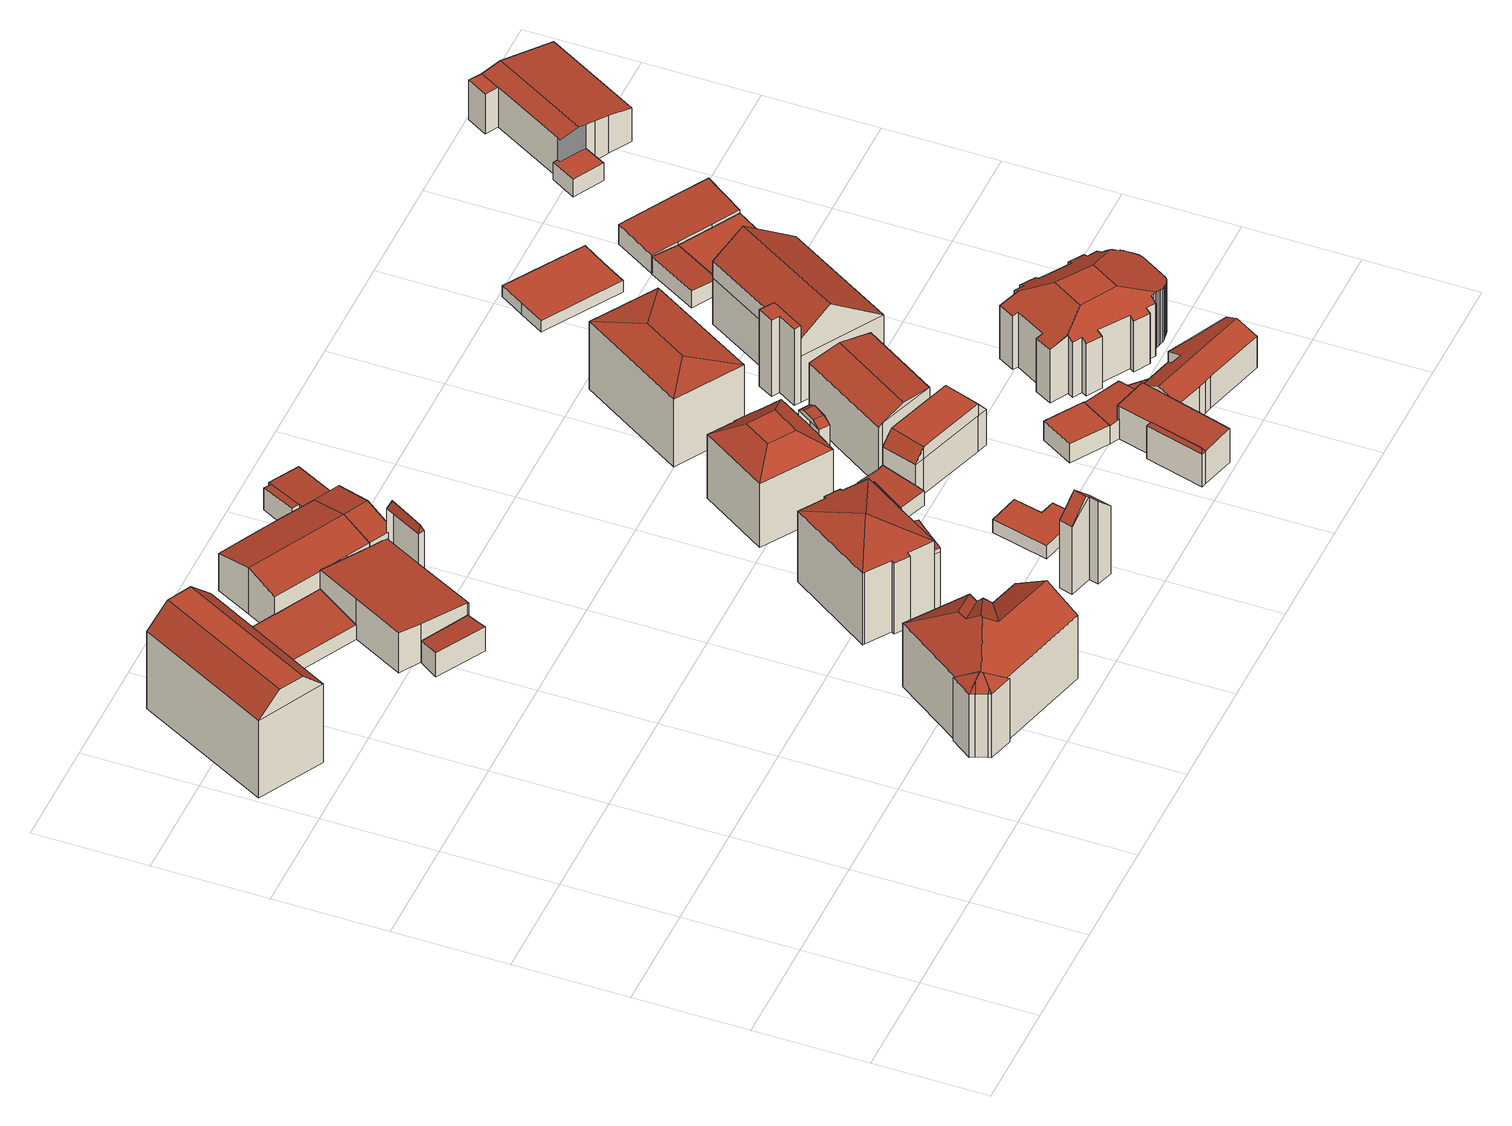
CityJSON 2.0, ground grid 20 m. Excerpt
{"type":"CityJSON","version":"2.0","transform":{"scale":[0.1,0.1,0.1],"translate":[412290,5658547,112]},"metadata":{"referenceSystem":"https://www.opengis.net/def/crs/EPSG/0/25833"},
"CityObjects":{
"building1":{"type":"Building","attributes":{"Dachtyp_tdc":"tdcCutGableRoof","Gemeindeschluessel":14612000,"Dachneigung":44.27,"QualitaetDacherkennung":76,"Geometrietyp2DReferenz":"3000","measuredHeight":20.07,"function":"31001_9998","roofType":"9999"},"geometry":[{"type":"Solid","lod":"2","boundaries":[[[[0,1,2,3]],[[1,4,5,2]],[[4,6,7,5]],[[6,0,3,7]],[[1,0,8,9]],[[4,1,9,10]],[[6,4,10,11]],[[0,6,11,8]],[[10,9,8,11]],[[3,2,5,7]]]],"semantics":{"surfaces":[{"type":"WallSurface"},{"type":"RoofSurface"},{"type":"GroundSurface"}],"values":[[0,0,0,0,1,0,1,0,1,2]]}}]},
"building2":{"type":"Building","attributes":{"Dachtyp_tdc":"tdcFreeFormRoof","Gemeindeschluessel":14612000,"Dachneigung":32.83,"QualitaetDacherkennung":13,"Geometrietyp2DReferenz":"3000","measuredHeight":18.21,"function":"31001_9998","roofType":"5000"},"geometry":[{"type":"Solid","lod":"2","boundaries":[[[[12,13,14,15]],[[16,17,18,19]],[[17,20,21,18]],[[20,22,23,21]],[[22,24,25,23]],[[24,26,27,25]],[[26,28,29,27]],[[28,30,31,29]],[[30,32,33,31]],[[32,12,15,33]],[[34,32,30]],[[35,36,37,38,39,34,30,28]],[[40,41,35,28,26]],[[42,40,26,24]],[[42,24,22]],[[43,44,41,40,42,22,20]],[[43,20,17]],[[44,43,17,16]],[[41,44,16,45]],[[46,47,36,35,41,45,48]],[[46,48,49]],[[47,46,49,50]],[[37,36,47,50,51]],[[38,37,51,13]],[[39,38,13,12]],[[34,39,12,32]],[[15,14,52,53,54,55,56,19,18,21,23,25,27,29,31,33]],[[13,51,52,14]],[[51,50,53,52]],[[50,49,54,53]],[[49,48,55,54]],[[48,45,56,55]],[[45,16,19,56]]]],"semantics":{"surfaces":[{"type":"WallSurface"},{"type":"RoofSurface"},{"type":"GroundSurface"}],"values":[[0,0,0,0,0,0,0,0,0,0,1,1,1,1,1,1,1,1,1,1,0,1,1,1,1,1,2,0,0,0,0,0,0]]}}]},
"building3":{"type":"Building","attributes":{"Dachtyp_tdc":"tdcPolyFlatRoof","Gemeindeschluessel":14612000,"Dachneigung":9.91,"QualitaetDacherkennung":70,"Geometrietyp2DReferenz":"3000","measuredHeight":4.45,"function":"31001_2000","roofType":"2100"},"geometry":[{"type":"Solid","lod":"2","boundaries":[[[[57,58,59,60]],[[58,61,62,59]],[[61,63,64,62]],[[63,65,66,64]],[[65,67,68,66]],[[67,69,70,68]],[[69,57,60,70]],[[69,67,65,63,61,58,57]],[[60,59,62,64,66,68,70]]]],"semantics":{"surfaces":[{"type":"WallSurface"},{"type":"RoofSurface"},{"type":"GroundSurface"}],"values":[[0,0,0,0,0,0,0,1,2]]}}]},
"building4":{"type":"Building","attributes":{"Dachtyp_tdc":"tdcPolyFlatRoof","Gemeindeschluessel":14612000,"Dachneigung":6.57,"QualitaetDacherkennung":62,"Geometrietyp2DReferenz":"3000","measuredHeight":4.93,"function":"31001_2000","roofType":"2100"},"geometry":[{"type":"Solid","lod":"2","boundaries":[[[[71,72,73,74]],[[72,75,76,73]],[[75,77,78,76]],[[77,71,74,78]],[[77,75,72,71]],[[74,73,76,78]]]],"semantics":{"surfaces":[{"type":"WallSurface"},{"type":"RoofSurface"},{"type":"GroundSurface"}],"values":[[0,0,0,0,1,2]]}}]},
"building5":{"type":"Building","attributes":{"Gemeindeschluessel":14612000,"Geometrietyp2DReferenz":"3000","function":"31001_2000","roofType":"9999"},"children":["building5-1","building5-2"]},
"building5-1":{"type":"BuildingPart","attributes":{"Dachtyp_tdc":"tdcFreeFormRoof","Dachneigung":70.05,"QualitaetDacherkennung":10,"Geometrietyp2DReferenz":"3000","measuredHeight":14.8,"roofType":"5000"},"parents":["building5"],"geometry":[{"type":"MultiSurface","lod":"2","boundaries":[[[79,80,81,82,83]],[[84,85,86,87,88]],[[85,79,83,86]],[[89,80,79]],[[90,89,79,85]],[[85,84,90]],[[84,80,89,90]],[[83,82,87,86]]],"semantics":{"surfaces":[{"type":"WallSurface"},{"type":"RoofSurface"},{"type":"GroundSurface"}],"values":[0,0,0,1,1,1,1,2]}}]},
"building5-2":{"type":"BuildingPart","attributes":{"Dachtyp_tdc":"tdcPolyFlatRoof","Dachneigung":5.95,"QualitaetDacherkennung":59,"Geometrietyp2DReferenz":"3000","measuredHeight":8.35,"roofType":"2100"},"parents":["building5"],"geometry":[{"type":"MultiSurface","lod":"2","boundaries":[[[81,91,92,82]],[[91,93,94,92]],[[93,95,96,94]],[[95,97,98,96]],[[97,99,100,98]],[[99,101,102,100]],[[101,103,104,102]],[[103,105,106,104]],[[105,88,87,106]],[[88,105,103,101,99,97,95,93,91,81]],[[82,92,94,96,98,100,102,104,106,87]]],"semantics":{"surfaces":[{"type":"WallSurface"},{"type":"RoofSurface"},{"type":"GroundSurface"}],"values":[0,0,0,0,0,0,0,0,0,1,2]}}]},
"building6":{"type":"Building","attributes":{"Dachtyp_tdc":"tdcGableRoof","Gemeindeschluessel":14612000,"Dachneigung":14.06,"QualitaetDacherkennung":89,"Geometrietyp2DReferenz":"3000","measuredHeight":9.49,"function":"31001_2000","roofType":"3100"},"geometry":[{"type":"Solid","lod":"2","boundaries":[[[[107,108,109,110]],[[108,111,112,109]],[[111,113,114,112]],[[113,115,116,114]],[[117,107,110,118]],[[119,120,121,122,123,124,125,115,113,111]],[[111,108,107,117,126,119]],[[110,109,112,114,116,127,128,129,130,131,132,133,134,118]],[[115,125,127,116]],[[125,124,128,127]],[[124,123,129,128]],[[123,122,130,129]],[[122,121,131,130]],[[121,120,132,131]],[[120,119,133,132]],[[119,126,134,133]],[[126,117,118,134]]]],"semantics":{"surfaces":[{"type":"WallSurface"},{"type":"RoofSurface"},{"type":"GroundSurface"}],"values":[[0,0,0,0,0,1,1,2,0,0,0,0,0,0,0,0,0]]}}]},
"building7":{"type":"Building","attributes":{"Gemeindeschluessel":14612000,"Geometrietyp2DReferenz":"3000","function":"31001_9998","roofType":"9999"},"children":["building7-1","building7-2","building7-3"]},
"building7-1":{"type":"BuildingPart","attributes":{"Dachtyp_tdc":"tdcTentRoof","Dachneigung":15.54,"QualitaetDacherkennung":70,"Geometrietyp2DReferenz":"3000","measuredHeight":17.34,"roofType":"3500"},"parents":["building7"],"geometry":[{"type":"MultiSurface","lod":"2","boundaries":[[[135,136,137,138]],[[136,139,140,137]],[[139,141,142,140]],[[141,143,144,142]],[[143,145,146,144]],[[145,147,146]],[[148,149,150,151,152,153]],[[154,155,156,157]],[[154,158,159,155]],[[158,160,161,159]],[[160,162,163,161]],[[162,164,165,163]],[[164,166,167,165]],[[166,168,169,167]],[[168,170,171,169]],[[170,135,138,171]],[[145,143,141,139,136,135,170,172]],[[154,149,148,145,172]],[[168,166,164,162,160,158,154,172]],[[170,168,172]],[[138,137,140,142,144,146,152,151,155,159,161,163,165,167,169,171]]],"semantics":{"surfaces":[{"type":"WallSurface"},{"type":"RoofSurface"},{"type":"GroundSurface"}],"values":[0,0,0,0,0,0,0,0,0,0,0,0,0,0,0,0,1,1,1,1,2]}}]},
"building7-2":{"type":"BuildingPart","attributes":{"Dachtyp_tdc":"tdcGableRoof","Dachneigung":13.35,"QualitaetDacherkennung":11,"Geometrietyp2DReferenz":"3000","measuredHeight":14.24,"roofType":"3100"},"parents":["building7"],"geometry":[{"type":"MultiSurface","lod":"2","boundaries":[[[173,174,175,176]],[[174,177,178,175]],[[177,179,180,178]],[[179,156,155,180]],[[150,173,176,151]],[[150,181,182,183,173]],[[157,184,185,182,181]],[[177,185,184,179]],[[174,183,182,185,177]],[[179,184,157,156]],[[173,183,174]],[[176,175,178,180,155,151]]],"semantics":{"surfaces":[{"type":"WallSurface"},{"type":"RoofSurface"},{"type":"GroundSurface"}],"values":[0,0,0,0,0,1,1,0,0,0,0,2]}}]},
"building7-3":{"type":"BuildingPart","attributes":{"Dachtyp_tdc":"tdcFreeFormRoof","Dachneigung":76.96,"QualitaetDacherkennung":36,"Geometrietyp2DReferenz":"3000","measuredHeight":14.19,"roofType":"5000"},"parents":["building7"],"geometry":[{"type":"MultiSurface","lod":"2","boundaries":[[[147,186,187,146]],[[186,188,189,187]],[[188,190,191,189]],[[190,192,193,191]],[[192,194,195,193]],[[194,153,152,195]],[[194,192,190,188,186,196]],[[186,147,196]],[[147,153,194,196]],[[187,189,191,193,195,152,146]]],"semantics":{"surfaces":[{"type":"WallSurface"},{"type":"RoofSurface"},{"type":"GroundSurface"}],"values":[0,0,0,0,0,0,1,1,1,2]}}]},
"building8":{"type":"Building","attributes":{"Gemeindeschluessel":14612000,"Dachtyp_tdc":"tdcFreeFormRoof","Dachneigung":44.85,"QualitaetDacherkennung":54,"Geometrietyp2DReferenz":"3000","measuredHeight":17.71,"function":"31001_9998","roofType":"5000"},"geometry":[{"type":"Solid","lod":"2","boundaries":[[[[197,198,199,200]],[[198,201,202,199]],[[201,203,204,202]],[[203,205,206,204]],[[205,207,208,206]],[[207,197,200,208]],[[207,205,209,210,198,197]],[[210,209,203,201]],[[201,198,210]],[[205,203,209]],[[200,199,202,204,206,208]]]],"semantics":{"surfaces":[{"type":"WallSurface"},{"type":"RoofSurface"},{"type":"GroundSurface"}],"values":[[0,0,0,0,0,0,1,1,0,0,2]]}}]},
"building9":{"type":"Building","attributes":{"Gemeindeschluessel":14612000,"Geometrietyp2DReferenz":"3000","function":"31001_2000","roofType":"9999"},"children":["building9-1","building9-2","building9-3"]},
"building9-1":{"type":"BuildingPart","attributes":{"Dachtyp_tdc":"tdcPolyFlatRoof","Dachneigung":3.95,"QualitaetDacherkennung":72,"Geometrietyp2DReferenz":"3000","measuredHeight":5.22,"roofType":"2100"},"parents":["building9"],"geometry":[{"type":"MultiSurface","lod":"2","boundaries":[[[211,212,131,132]],[[212,213,214,131]],[[215,216,217]],[[215,218,219,216]],[[218,220,221,219]],[[220,222,223,221]],[[222,220,218,215,213,212,211]],[[132,131,214,216,219,221,223]]],"semantics":{"surfaces":[{"type":"WallSurface"},{"type":"RoofSurface"},{"type":"GroundSurface"}],"values":[0,0,0,0,0,0,1,2]}}]},
"building9-2":{"type":"BuildingPart","attributes":{"Dachtyp_tdc":"tdcPolyFlatRoof","Dachneigung":3.9,"QualitaetDacherkennung":76,"Geometrietyp2DReferenz":"3000","measuredHeight":5,"roofType":"2100"},"parents":["building9"],"geometry":[{"type":"MultiSurface","lod":"2","boundaries":[[[213,224,225,214]],[[224,226,227,225]],[[226,217,216,227]],[[226,224,213,217]],[[214,225,227,216]]],"semantics":{"surfaces":[{"type":"WallSurface"},{"type":"RoofSurface"},{"type":"GroundSurface"}],"values":[0,0,0,1,2]}}]},
"building9-3":{"type":"BuildingPart","attributes":{"Dachtyp_tdc":"tdcGableRoof","Dachneigung":13.89,"QualitaetDacherkennung":73,"Geometrietyp2DReferenz":"3000","measuredHeight":9.44,"roofType":"3100"},"parents":["building9"],"geometry":[{"type":"MultiSurface","lod":"2","boundaries":[[[228,229,230,223,222]],[[229,126,134,230]],[[126,120,211,132,134]],[[229,228,231]],[[120,126,119]],[[228,120,119,231]],[[126,229,231,119]],[[132,223,230,134]]],"semantics":{"surfaces":[{"type":"WallSurface"},{"type":"RoofSurface"},{"type":"GroundSurface"}],"values":[0,0,0,0,0,1,1,2]}}]},
"building10":{"type":"Building","attributes":{"Dachtyp_tdc":"tdcPolyFlatRoof","Gemeindeschluessel":14612000,"Dachneigung":0,"QualitaetDacherkennung":71,"Geometrietyp2DReferenz":"3000","measuredHeight":2.65,"function":"31001_9998","roofType":"1000"},"geometry":[{"type":"Solid","lod":"2","boundaries":[[[[232,233,234,235]],[[233,236,237,234]],[[236,238,239,237]],[[238,240,241,239]],[[240,242,243,241]],[[242,232,235,243]],[[242,240,238,236,233,232]],[[235,234,237,239,241,243]]]],"semantics":{"surfaces":[{"type":"WallSurface"},{"type":"RoofSurface"},{"type":"GroundSurface"}],"values":[[0,0,0,0,0,0,1,2]]}}]},
"building11":{"type":"Building","attributes":{"Gemeindeschluessel":14612000,"Geometrietyp2DReferenz":"3000","function":"31001_9998","roofType":"9999"},"children":["building11-1","building11-2"]},
"building11-1":{"type":"BuildingPart","attributes":{"Dachtyp_tdc":"tdcCutGableRoof","Dachneigung":3.12,"QualitaetDacherkennung":38,"Geometrietyp2DReferenz":"3000","measuredHeight":15.34,"roofType":"9999"},"parents":["building11"],"geometry":[{"type":"MultiSurface","lod":"2","boundaries":[[[244,245,246,247,248]],[[245,249,250,246]],[[249,251,252,253,250]],[[245,244,254,255]],[[249,245,255,256]],[[251,249,256,257]],[[244,251,257,254]],[[256,255,254,257]],[[247,246,250,253]]],"semantics":{"surfaces":[{"type":"WallSurface"},{"type":"RoofSurface"},{"type":"GroundSurface"}],"values":[0,0,0,1,0,1,0,1,2]}}]},
"building11-2":{"type":"BuildingPart","attributes":{"Dachtyp_tdc":"tdcCutTentRoof","Dachneigung":34.5,"QualitaetDacherkennung":56,"Geometrietyp2DReferenz":"3000","measuredHeight":16.2,"roofType":"9999"},"parents":["building11"],"geometry":[{"type":"MultiSurface","lod":"2","boundaries":[[[252,258,259,253]],[[258,260,261,259]],[[260,262,263,261]],[[262,264,265,263]],[[264,266,267,265]],[[266,268,269,267]],[[268,270,271,269]],[[270,272,273,271]],[[272,248,247,273]],[[260,258,274,275]],[[262,260,275,276]],[[272,270,268,266,264,262,276,277]],[[258,252,248,272,277,274]],[[277,276,275,274]],[[259,261,263,265,267,269,271,273,247,253]]],"semantics":{"surfaces":[{"type":"WallSurface"},{"type":"RoofSurface"},{"type":"GroundSurface"}],"values":[0,0,0,0,0,0,0,0,0,1,1,1,1,1,2]}}]},
"building12":{"type":"Building","attributes":{"Dachtyp_tdc":"tdcPolyFlatRoof","Gemeindeschluessel":14612000,"Dachneigung":3.69,"QualitaetDacherkennung":79,"Geometrietyp2DReferenz":"3000","measuredHeight":3.51,"function":"31001_9998","roofType":"2100"},"geometry":[{"type":"Solid","lod":"2","boundaries":[[[[278,279,280,281]],[[279,282,283,280]],[[282,284,285,283]],[[284,286,287,285]],[[286,288,289,287]],[[288,290,291,289]],[[290,292,293,291]],[[292,294,295,293]],[[294,296,297,295]],[[296,278,281,297]],[[296,294,292,290,288,286,284,282,279,278]],[[281,280,283,285,287,289,291,293,295,297]]]],"semantics":{"surfaces":[{"type":"WallSurface"},{"type":"RoofSurface"},{"type":"GroundSurface"}],"values":[[0,0,0,0,0,0,0,0,0,0,1,2]]}}]},
"building13":{"type":"Building","attributes":{"Dachtyp_tdc":"tdcFreeFormRoof","Gemeindeschluessel":14612000,"Dachneigung":0.168,"QualitaetDacherkennung":65,"Geometrietyp2DReferenz":"3000","measuredHeight":9.79,"function":"31001_9998","roofType":"5000"},"geometry":[{"type":"Solid","lod":"2","boundaries":[[[[298,299,300,289]],[[299,301,302,300]],[[301,303,304,302]],[[303,305,306,304]],[[305,307,308,306]],[[307,309,291,308]],[[309,298,289,291]],[[310,311,312,313]],[[314,298,315,316]],[[311,317,314,316,312]],[[298,314,317,299]],[[299,317,311,310,301]],[[305,312,316,307]],[[307,316,315,309]],[[309,315,298]],[[303,313,312,305]],[[301,310,313,303]],[[289,300,302,304,306,308,291]]]],"semantics":{"surfaces":[{"type":"WallSurface"},{"type":"RoofSurface"},{"type":"GroundSurface"}],"values":[[0,0,0,0,0,0,0,1,1,1,0,0,0,0,0,0,0,2]]}}]},
"building14":{"type":"Building","attributes":{"Dachtyp_tdc":"tdcFreeFormRoof","Gemeindeschluessel":14612000,"Dachneigung":11.04,"QualitaetDacherkennung":74,"Geometrietyp2DReferenz":"3000","measuredHeight":13.07,"function":"31001_9998","roofType":"5000"},"geometry":[{"type":"Solid","lod":"2","boundaries":[[[[318,319,320,287]],[[319,321,322,320]],[[321,323,300,322]],[[323,324,289,300]],[[324,318,287,289]],[[323,321,325,326]],[[326,325,319,318,324]],[[321,319,325]],[[324,323,326]],[[287,320,322,300,289]]]],"semantics":{"surfaces":[{"type":"WallSurface"},{"type":"RoofSurface"},{"type":"GroundSurface"}],"values":[[0,0,0,0,0,1,1,0,0,2]]}}]},
"building15":{"type":"Building","attributes":{"Gemeindeschluessel":14612000,"Geometrietyp2DReferenz":"3000","function":"31001_9998","roofType":"9999"},"children":["building15-1","building15-2"]},
"building15-1":{"type":"BuildingPart","attributes":{"Dachtyp_tdc":"tdcPolyFlatRoof","Dachneigung":2.6,"QualitaetDacherkennung":74,"Geometrietyp2DReferenz":"3000","measuredHeight":7.04,"roofType":"2100"},"parents":["building15"],"geometry":[{"type":"MultiSurface","lod":"2","boundaries":[[[327,328,329,330]],[[328,331,332,329]],[[333,334,335,336]],[[333,337,338,334]],[[337,339,340,338]],[[339,327,330,340]],[[339,337,333,336,331,328,327]],[[330,329,332,335,334,338,340]]],"semantics":{"surfaces":[{"type":"WallSurface"},{"type":"RoofSurface"},{"type":"GroundSurface"}],"values":[0,0,0,0,0,0,1,2]}}]},
"building15-2":{"type":"BuildingPart","attributes":{"Dachtyp_tdc":"tdcFreeFormRoof","Dachneigung":57.71,"QualitaetDacherkennung":35,"Geometrietyp2DReferenz":"3000","measuredHeight":7.53,"roofType":"5000"},"parents":["building15"],"geometry":[{"type":"MultiSurface","lod":"2","boundaries":[[[341,342,343,344]],[[342,336,335,343]],[[331,341,344,332]],[[345,346,331,336]],[[345,336,342]],[[346,345,342,341]],[[346,341,331]],[[344,343,335,332]]],"semantics":{"surfaces":[{"type":"WallSurface"},{"type":"RoofSurface"},{"type":"GroundSurface"}],"values":[0,0,0,1,1,1,1,2]}}]},
"building16":{"type":"Building","attributes":{"Dachtyp_tdc":"tdcPolyFlatRoof","Gemeindeschluessel":14612000,"Dachneigung":0,"QualitaetDacherkennung":80,"Geometrietyp2DReferenz":"3000","measuredHeight":3.94,"function":"31001_9998","roofType":"1000"},"geometry":[{"type":"Solid","lod":"2","boundaries":[[[[347,348,349,350]],[[348,351,352,349]],[[351,353,354,352]],[[353,347,350,354]],[[353,351,348,347]],[[350,349,352,354]]]],"semantics":{"surfaces":[{"type":"WallSurface"},{"type":"RoofSurface"},{"type":"GroundSurface"}],"values":[[0,0,0,0,1,2]]}}]},
"building17":{"type":"Building","attributes":{"Dachtyp_tdc":"tdcHipRoof","Gemeindeschluessel":14612000,"Dachneigung":10.2,"QualitaetDacherkennung":59,"Geometrietyp2DReferenz":"3000","measuredHeight":15.16,"function":"31001_9998","roofType":"3200"},"geometry":[{"type":"Solid","lod":"2","boundaries":[[[[355,356,357,358]],[[356,359,360,357]],[[359,361,362,360]],[[361,355,358,362]],[[359,356,363]],[[355,361,364]],[[356,355,364,363]],[[361,359,363,364]],[[358,357,360,362]]]],"semantics":{"surfaces":[{"type":"WallSurface"},{"type":"RoofSurface"},{"type":"GroundSurface"}],"values":[[0,0,0,0,1,1,1,1,2]]}}]},
"building18":{"type":"Building","attributes":{"Dachtyp_tdc":"tdcPolyFlatRoof","Gemeindeschluessel":14612000,"Dachneigung":8.19,"QualitaetDacherkennung":72,"Geometrietyp2DReferenz":"3000","measuredHeight":4.89,"function":"31001_9998","roofType":"2100"},"geometry":[{"type":"Solid","lod":"2","boundaries":[[[[365,366,334,338]],[[366,367,350,334]],[[367,368,354,350]],[[368,369,370,354]],[[369,371,340,370]],[[371,365,338,340]],[[371,369,368,367,366,365]],[[338,334,350,354,370,340]]]],"semantics":{"surfaces":[{"type":"WallSurface"},{"type":"RoofSurface"},{"type":"GroundSurface"}],"values":[[0,0,0,0,0,0,1,2]]}}]},
"building19":{"type":"Building","attributes":{"Dachtyp_tdc":"tdcPolyFlatRoof","Gemeindeschluessel":14612000,"Dachneigung":11.7,"QualitaetDacherkennung":61,"Geometrietyp2DReferenz":"3000","measuredHeight":3.17,"function":"31001_9998","roofType":"2100"},"geometry":[{"type":"Solid","lod":"2","boundaries":[[[[372,373,374,370]],[[373,375,376,374]],[[375,377,340,376]],[[377,372,370,340]],[[377,375,373,372]],[[370,374,376,340]]]],"semantics":{"surfaces":[{"type":"WallSurface"},{"type":"RoofSurface"},{"type":"GroundSurface"}],"values":[[0,0,0,0,1,2]]}}]},
"building20":{"type":"Building","attributes":{"Dachtyp_tdc":"tdcFreeFormRoof","Gemeindeschluessel":14612000,"Dachneigung":21.4,"QualitaetDacherkennung":73,"Geometrietyp2DReferenz":"3000","measuredHeight":8.05,"function":"31001_9998","roofType":"5000"},"geometry":[{"type":"Solid","lod":"2","boundaries":[[[[378,379,380,381]],[[379,382,383,380]],[[382,384,385,383]],[[384,386,387,385]],[[386,388,389,387]],[[388,390,391,389]],[[390,392,393,391]],[[392,394,395,393]],[[394,396,397,395]],[[396,398,399,397]],[[398,400,401,399]],[[400,402,403,401]],[[402,404,405,403]],[[404,378,381,405]],[[400,398,406,407,378,404,402]],[[406,396,394,392,390,388,386,384,382,379,407]],[[398,396,406]],[[379,378,407]],[[381,380,383,385,387,389,391,393,395,397,399,401,403,405]]]],"semantics":{"surfaces":[{"type":"WallSurface"},{"type":"RoofSurface"},{"type":"GroundSurface"}],"values":[[0,0,0,0,0,0,0,0,0,0,0,0,0,0,1,1,0,0,2]]}}]},
"building21":{"type":"Building","attributes":{"Gemeindeschluessel":14612000,"Geometrietyp2DReferenz":"3000","function":"31001_9998","roofType":"9999"},"children":["building21-1","building21-2","building21-3"]},
"building21-1":{"type":"BuildingPart","attributes":{"Dachtyp_tdc":"tdcPolyFlatRoof","Dachneigung":0,"QualitaetDacherkennung":28,"Geometrietyp2DReferenz":"3000","measuredHeight":15.83,"roofType":"1000"},"parents":["building21"],"geometry":[{"type":"MultiSurface","lod":"2","boundaries":[[[408,409,410,411]],[[409,412,413,410]],[[412,414,415,413]],[[414,416,417,418,419,415]],[[420,408,411,421,422,423]],[[420,416,414,412,409,408]],[[411,410,413,415,419,421]]],"semantics":{"surfaces":[{"type":"WallSurface"},{"type":"RoofSurface"},{"type":"GroundSurface"}],"values":[0,0,0,0,0,1,2]}}]},
"building21-2":{"type":"BuildingPart","attributes":{"Dachtyp_tdc":"tdcGableRoof","Dachneigung":37.05,"QualitaetDacherkennung":47,"Geometrietyp2DReferenz":"3000","measuredHeight":17.19,"roofType":"3100"},"parents":["building21"],"geometry":[{"type":"MultiSurface","lod":"2","boundaries":[[[424,422,421,425]],[[418,426,427,419]],[[426,428,429,430,427]],[[431,424,425,432,433]],[[431,434,435,436,424]],[[417,423,436,435,437]],[[418,417,437,426]],[[426,437,435,434,428]],[[424,436,423,422]],[[428,434,431]],[[425,421,419,427,430,432]]],"semantics":{"surfaces":[{"type":"WallSurface"},{"type":"RoofSurface"},{"type":"GroundSurface"}],"values":[0,0,0,0,1,1,0,0,0,0,2]}}]},
"building21-3":{"type":"BuildingPart","attributes":{"Dachtyp_tdc":"tdcPolyFlatRoof","Dachneigung":0,"QualitaetDacherkennung":68,"Geometrietyp2DReferenz":"3000","measuredHeight":3.2,"roofType":"1000"},"parents":["building21"],"geometry":[{"type":"MultiSurface","lod":"2","boundaries":[[[429,438,439,430]],[[438,440,441,439]],[[440,433,432,441]],[[433,440,438,429]],[[430,439,441,432]]],"semantics":{"surfaces":[{"type":"WallSurface"},{"type":"RoofSurface"},{"type":"GroundSurface"}],"values":[0,0,0,1,2]}}]},
"building22":{"type":"Building","attributes":{"Dachtyp_tdc":"tdcFreeFormRoof","Gemeindeschluessel":14612000,"Dachneigung":19.6,"QualitaetDacherkennung":33,"Geometrietyp2DReferenz":"3000","measuredHeight":13.59,"function":"31001_9998","roofType":"5000"},"geometry":[{"type":"Solid","lod":"2","boundaries":[[[[442,443,444,445]],[[443,446,447,444]],[[446,448,449,447]],[[448,450,451,449]],[[450,452,453,451]],[[452,454,455,453]],[[454,456,457,455]],[[456,458,459,457]],[[458,460,461,459]],[[460,462,463,461]],[[462,464,465,463]],[[464,466,467,465]],[[466,468,469,467]],[[468,470,471,469]],[[470,472,473,471]],[[472,474,475,473]],[[474,476,477,475]],[[476,478,479,477]],[[478,480,481,479]],[[480,482,483,481]],[[482,484,485,483]],[[484,486,487,485]],[[486,488,489,487]],[[488,490,491,489]],[[490,492,493,491]],[[492,494,495,493]],[[494,496,497,495]],[[496,498,499,497]],[[498,500,501,499]],[[500,502,503,501]],[[502,504,505,503]],[[504,506,507,505]],[[506,508,509,507]],[[508,510,511,509]],[[510,512,513,511]],[[512,514,515,513]],[[514,516,517,515]],[[516,518,519,517]],[[518,520,521,519]],[[520,522,523,521]],[[522,524,525,523]],[[524,526,527,525]],[[526,528,529,527]],[[528,530,531,529]],[[530,532,533,531]],[[532,534,535,533]],[[534,536,537,535]],[[536,538,539,537]],[[538,540,541,539]],[[540,542,543,541]],[[542,544,545,543]],[[544,546,547,545]],[[546,548,549,547]],[[548,550,551,549]],[[550,552,553,551]],[[552,554,555,553]],[[554,556,557,555]],[[556,558,559,557]],[[558,442,445,559]],[[442,558,556,554,552,550,560,561,562,563]],[[564,470,468,466,464,462,460,458,456,454,452,450,448,446,443,563,562,565]],[[496,494,492,490,488,486,484,482,480,478,476,474,472,564,565,566,567,520,518,516,514,512,510,508,506,504,502,500,498]],[[544,542,540,538,536,534,532,530,528,526,524,522,567,566,561,560,548,546]],[[566,565,562,561]],[[443,442,563]],[[472,470,564]],[[522,520,567]],[[550,548,560]],[[445,444,447,449,451,453,455,457,459,461,463,465,467,469,471,473,475,477,479,481,483,485,487,489,491,493,495,497,499,501,503,505,507,509,511,513,515,517,519,521,523,525,527,529,531,533,535,537,539,541,543,545,547,549,551,553,555,557,559]]]],"semantics":{"surfaces":[{"type":"WallSurface"},{"type":"RoofSurface"},{"type":"GroundSurface"}],"values":[[0,0,0,0,0,0,0,0,0,0,0,0,0,0,0,0,0,0,0,0,0,0,0,0,0,0,0,0,0,0,0,0,0,0,0,0,0,0,0,0,0,0,0,0,0,0,0,0,0,0,0,0,0,0,0,0,0,0,0,1,1,1,1,1,0,0,0,0,2]]}}]},
"building23":{"type":"Building","attributes":{"Dachtyp_tdc":"tdcPolyFlatRoof","Gemeindeschluessel":14612000,"Dachneigung":0,"QualitaetDacherkennung":94,"Geometrietyp2DReferenz":"3000","measuredHeight":2.3,"function":"31001_9998","roofType":"1000"},"geometry":[{"type":"Solid","lod":"2","boundaries":[[[[568,569,570,571]],[[569,572,573,570]],[[572,574,575,573]],[[574,576,577,575]],[[576,578,579,577]],[[578,568,571,579]],[[578,576,574,572,569,568]],[[571,570,573,575,577,579]]]],"semantics":{"surfaces":[{"type":"WallSurface"},{"type":"RoofSurface"},{"type":"GroundSurface"}],"values":[[0,0,0,0,0,0,1,2]]}}]},
"building24":{"type":"Building","attributes":{"Dachtyp_tdc":"tdcPolyFlatRoof","Gemeindeschluessel":14612000,"Dachneigung":3.65,"QualitaetDacherkennung":86,"Geometrietyp2DReferenz":"3000","measuredHeight":3.56,"function":"31001_9998","roofType":"2100"},"geometry":[{"type":"Solid","lod":"2","boundaries":[[[[580,581,582,583]],[[581,584,585,582]],[[584,586,587,585]],[[586,580,583,587]],[[586,584,581,580]],[[583,582,585,587]]]],"semantics":{"surfaces":[{"type":"WallSurface"},{"type":"RoofSurface"},{"type":"GroundSurface"}],"values":[[0,0,0,0,1,2]]}}]},
"building25":{"type":"Building","attributes":{"Dachtyp_tdc":"tdcPolyFlatRoof","Gemeindeschluessel":14612000,"Dachneigung":0,"QualitaetDacherkennung":57,"Geometrietyp2DReferenz":"3000","measuredHeight":3.2,"function":"31001_9998","roofType":"1000"},"geometry":[{"type":"Solid","lod":"2","boundaries":[[[[584,581,582,585]],[[581,588,589,582]],[[588,590,591,589]],[[590,592,593,591]],[[592,594,595,593]],[[594,584,585,595]],[[594,592,590,588,581,584]],[[585,582,589,591,593,595]]]],"semantics":{"surfaces":[{"type":"WallSurface"},{"type":"RoofSurface"},{"type":"GroundSurface"}],"values":[[0,0,0,0,0,0,1,2]]}}]},
"building26":{"type":"Building","attributes":{"Dachtyp_tdc":"tdcPolyFlatRoof","Gemeindeschluessel":14612000,"Dachneigung":2.96,"QualitaetDacherkennung":81,"Geometrietyp2DReferenz":"3000","measuredHeight":4.13,"function":"31001_9998","roofType":"2100"},"geometry":[{"type":"Solid","lod":"2","boundaries":[[[[596,597,598,599]],[[597,600,601,598]],[[600,602,603,601]],[[602,604,605,603]],[[604,606,607,605]],[[606,608,609,607]],[[608,596,599,609]],[[608,606,604,602,600,597,596]],[[599,598,601,603,605,607,609]]]],"semantics":{"surfaces":[{"type":"WallSurface"},{"type":"RoofSurface"},{"type":"GroundSurface"}],"values":[[0,0,0,0,0,0,0,1,2]]}}]},
"building27":{"type":"Building","attributes":{"Gemeindeschluessel":14612000,"Geometrietyp2DReferenz":"3000","function":"31001_9998","roofType":"9999"},"children":["building27-1","building27-2","building27-3"]},
"building27-1":{"type":"BuildingPart","attributes":{"Dachtyp_tdc":"tdcPolyFlatRoof","Dachneigung":0,"QualitaetDacherkennung":68,"Geometrietyp2DReferenz":"3000","measuredHeight":3.52,"roofType":"1000"},"parents":["building27"],"geometry":[{"type":"MultiSurface","lod":"2","boundaries":[[[610,611,612,613]],[[611,614,615,612]],[[616,617,618,619]],[[617,610,613,618]],[[617,616,620,621,614,611,610]],[[613,612,615,622,623,619,618]]],"semantics":{"surfaces":[{"type":"WallSurface"},{"type":"RoofSurface"},{"type":"GroundSurface"}],"values":[0,0,0,0,1,2]}}]},
"building27-2":{"type":"BuildingPart","attributes":{"Dachtyp_tdc":"tdcGableRoof","Dachneigung":10.04,"QualitaetDacherkennung":68,"Geometrietyp2DReferenz":"3000","measuredHeight":8.79,"roofType":"3100"},"parents":["building27"],"geometry":[{"type":"MultiSurface","lod":"2","boundaries":[[[624,625,626,615,614]],[[627,628,629,630]],[[628,631,632,629]],[[631,633,634,632]],[[633,635,636,634]],[[628,627,625,624,637,638]],[[638,639,640,641,635,633,631,628]],[[636,642,643,619,623,622,615,626,630,629,632,634]],[[635,641,642,636]],[[641,640,643,642]],[[640,639,616,619,643]]],"semantics":{"surfaces":[{"type":"WallSurface"},{"type":"RoofSurface"},{"type":"GroundSurface"}],"values":[0,0,0,0,0,1,1,2,0,0,0]}}]},
"building27-3":{"type":"BuildingPart","attributes":{"Dachtyp_tdc":"tdcPolyFlatRoof","Dachneigung":0,"QualitaetDacherkennung":84,"Geometrietyp2DReferenz":"3000","measuredHeight":8.21,"roofType":"1000"},"parents":["building27"],"geometry":[{"type":"MultiSurface","lod":"2","boundaries":[[[644,645,646,647]],[[645,648,649,646]],[[648,627,630,649]],[[644,647,626,625]],[[625,627,648,645,644]],[[647,646,649,630,626]]],"semantics":{"surfaces":[{"type":"WallSurface"},{"type":"RoofSurface"},{"type":"GroundSurface"}],"values":[0,0,0,0,1,2]}}]}
},
"vertices":[
[9,1105,167],[135,1343,167],[135,1343,7],[9,1105,7],[250,1283,170],[250,1283,7],[123,1044,170],[123,1044,7],[46,1085,208],[172,1323,208],[214,1302,208],[88,1063,208],
[716,210,146],[705,193,146],[705,193,15],[716,210,15],[559,79,146],[515,91,146],[515,91,15],[559,79,15],[513,96,146],[513,96,15],[506,115,146],[506,115,15],[502,123,146],[502,123,15],[529,161,146],[529,161,15],[531,159,146],[531,159,15],[615,280,146],[615,280,15],[617,278,146],[617,278,15],[615,276,148],[539,118,165],[621,149,197],[624,154,197],[619,177,186],[630,194,186],[536,119,165],[537,119,165],[521,121,157],[522,99,152],[537,115,165],[559,83,146],[750,95,185],[633,127,186],[734,37,146],[765,154,146],[710,169,146],[715,187,146],[715,187,15],[710,169,15],[765,154,15],[734,37,15],[559,83,15],
[241,1191,37],[279,1268,52],[279,1268,7],[241,1191,7],[337,1238,52],[337,1238,7],[363,1224,52],[363,1224,7],[364,1223,52],[364,1223,7],[445,1181,52],[445,1181,7],[404,1104,37],[404,1104,7],
[475,947,52],[455,910,57],[455,910,7],[475,947,7],[371,958,56],[371,958,7],[393,991,52],[393,991,7],
[539,1046,139],[530,1051,139],[530,1051,77],[530,1051,8],[539,1046,8],[566,1119,139],[577,1113,139],[577,1113,8],[566,1119,8],[566,1119,77],[537,1052,152],[568,1111,156],
[476,946,77],[476,946,8],[475,947,77],[475,947,8],[393,991,87],[393,991,8],[357,1014,91],[357,1014,8],[404,1104,91],[404,1104,8],[445,1181,91],[445,1181,8],[493,1156,85],[493,1156,8],[534,1135,80],[534,1135,8],
[445,1181,88],[364,1223,88],[364,1223,9],[445,1181,9],[394,1279,104],[394,1279,9],[426,1342,86],[426,1342,9],[428,1341,86],[428,1341,9],[493,1156,88],[493,1156,9],[564,1190,104],[596,1252,86],[591,1255,86],[578,1262,86],[541,1282,86],[510,1299,86],[500,1304,86],[534,1135,88],[500,1304,9],[510,1299,9],[541,1282,9],[578,1262,9],[591,1255,9],[596,1252,9],[564,1190,9],[534,1135,9],
[778,517,164],[819,491,164],[819,491,17],[778,517,17],[823,496,162],[823,496,17],[848,479,162],[848,479,17],[845,474,164],[845,474,17],[885,447,164],[885,447,17],[885,447,134],[841,380,165],[833,367,165],[833,367,137],[833,367,17],[841,380,17],[841,380,134],[789,299,165],[789,299,17],[789,299,137],[789,299,145],[748,326,165],[748,326,17],[744,320,163],[744,320,17],[719,337,164],[719,337,17],[722,342,165],[722,342,17],[681,370,165],[681,370,17],[678,372,165],[678,372,17],[775,520,164],[775,520,17],[782,410,190],
[843,360,137],[840,356,137],[840,356,17],[843,360,17],[822,329,137],[822,329,17],[798,292,137],[798,292,17],[821,349,159],[831,342,159],[840,356,143],[798,292,145],[822,329,155],
[895,441,134],[895,441,17],[872,406,134],[872,406,17],[854,379,134],[854,379,17],[850,374,134],[850,374,17],[846,377,158],[846,377,17],[887,439,159],
[945,89,188],[950,106,188],[950,106,17],[945,89,17],[908,117,157],[908,117,17],[914,141,157],[914,141,17],[985,121,158],[985,121,17],[974,80,158],[974,80,17],[950,131,194],[943,108,194],
[596,1252,61],[591,1255,61],[605,1281,59],[605,1281,9],[637,1341,55],[637,1341,9],[637,1341,54],[640,1346,54],[640,1346,9],[691,1317,54],[691,1317,9],[641,1229,61],[641,1229,9],
[593,1288,59],[593,1288,9],[625,1348,54],[625,1348,9],
[641,1229,86],[577,1113,88],[577,1113,9],[607,1168,104],
[970,185,43],[994,285,43],[994,285,16],[970,185,16],[1050,272,43],[1050,272,16],[1038,221,43],[1038,221,16],[1065,214,43],[1065,214,16],[1053,165,43],[1053,165,16],
[994,608,161],[1011,597,161],[1011,597,17],[994,608,17],[994,608,149],[981,551,160],[981,551,17],[964,562,160],[964,562,149],[964,562,17],[985,596,171],[1002,585,171],[989,564,169],[972,575,169],
[942,529,149],[942,529,17],[825,604,149],[825,604,17],[900,722,149],[900,722,17],[946,693,149],[946,693,17],[948,697,146],[948,697,17],[982,675,146],[982,675,17],[980,671,150],[980,671,17],[1018,647,149],[1018,647,17],[930,586,179],[884,615,179],[915,663,179],[961,634,179],
[945,422,48],[947,428,49],[947,428,19],[945,422,19],[949,428,49],[949,428,19],[983,505,54],[983,505,19],[1024,487,54],[1024,487,19],[1035,485,54],[1035,485,19],[1015,422,50],[1015,422,19],[1009,405,49],[1009,405,19],[951,427,49],[951,427,19],[948,421,48],[948,421,19],
[1035,485,92],[1141,450,92],[1141,450,19],[1196,432,92],[1196,432,19],[1174,369,92],[1174,369,19],[1156,375,92],[1156,375,19],[1033,416,92],[1033,416,19],[1015,422,92],[1196,432,93],[1177,438,117],[1156,375,117],[1174,369,93],[1054,478,117],[1015,422,93],[1033,416,117],[1141,450,117],
[1024,487,139],[1123,643,139],[1123,643,19],[1224,582,138],[1224,582,19],[1141,450,138],[1035,485,141],[1173,613,150],[1082,469,150],
[1310,104,86],[1282,8,86],[1282,8,16],[1310,104,16],[1223,24,83],[1223,24,16],[1268,186,83],[1268,186,16],[1252,127,16],[1252,127,83],[1269,190,83],[1269,190,16],[1330,173,86],[1330,173,16],
[1214,26,83],[1242,130,83],[1242,130,16],[1214,26,16],[1245,123,91],[1220,30,91],
[1251,195,55],[1188,236,55],[1188,236,16],[1251,195,16],[1222,293,55],[1222,293,16],[1286,253,55],[1286,253,16],
[945,796,159],[1062,985,159],[1062,985,19],[945,796,19],[1175,916,158],[1175,916,19],[1061,726,158],[1061,726,19],[1080,896,170],[1032,817,170],
[1269,190,56],[1268,186,56],[1251,195,53],[1286,253,53],[1343,218,63],[1343,218,16],[1330,173,64],
[1343,218,48],[1390,189,37],[1390,189,16],[1375,161,38],[1375,161,16],[1330,173,48],
[1310,104,80],[1330,173,81],[1330,173,15],[1310,104,15],[1375,161,81],[1375,161,15],[1394,156,81],[1394,156,15],[1392,149,84],[1392,149,15],[1405,145,84],[1405,145,15],[1412,143,84],[1412,143,15],[1425,169,72],[1425,169,15],[1461,145,78],[1461,145,15],[1518,110,86],[1518,110,15],[1501,52,80],[1501,52,15],[1388,83,80],[1388,83,15],[1375,86,80],[1375,86,15],[1360,90,80],[1360,90,15],[1512,90,95],[1321,142,95],
[1146,678,177],[1165,710,177],[1165,710,19],[1146,678,19],[1152,718,177],[1152,718,19],[1168,745,177],[1168,745,19],[1192,730,177],[1192,730,149],[1192,730,114],[1192,730,19],[1157,671,177],[1157,671,19],[1157,671,114],[1157,671,149],
[1294,589,114],[1294,589,19],[1273,865,114],[1273,865,19],[1368,808,114],[1368,808,51],[1368,808,19],[1410,783,114],[1410,783,19],[1410,783,51],[1368,808,151],[1323,835,191],[1207,642,191],[1273,865,149],
[1391,850,51],[1391,850,19],[1435,824,51],[1435,824,19],
[1367,426,128],[1398,407,139],[1398,407,18],[1367,426,18],[1404,417,132],[1404,417,18],[1420,407,132],[1420,407,18],[1425,416,126],[1425,416,18],[1451,400,125],[1451,400,18],[1446,392,131],[1446,392,18],[1500,360,128],[1500,360,18],[1505,368,123],[1505,368,18],[1531,353,122],[1531,353,18],[1525,344,127],[1525,344,18],[1541,335,127],[1541,335,18],[1535,324,134],[1535,324,18],[1540,320,134],[1540,320,18],[1543,318,134],[1543,318,18],[1546,315,133],[1546,315,18],[1549,311,132],[1549,311,18],[1552,308,130],[1552,308,18],[1555,303,128],[1555,303,18],[1556,302,128],[1556,302,18],[1558,298,127],[1558,298,18],[1560,294,125],[1560,294,18],[1561,290,124],[1561,290,18],[1563,286,123],[1563,286,18],[1563,281,122],[1563,281,18],[1564,275,121],[1564,275,18],[1564,272,120],[1564,272,18],[1564,268,119],[1564,268,18],[1533,217,119],[1533,217,18],[1530,215,120],[1530,215,18],[1527,213,121],[1527,213,18],[1521,211,122],[1521,211,18],[1517,210,123],[1517,210,18],[1513,209,124],[1513,209,18],[1509,209,125],[1509,209,18],[1504,208,127],[1504,208,18],[1498,208,128],[1498,208,18],[1493,209,130],[1493,209,18],[1488,210,132],[1488,210,18],[1484,211,133],[1484,211,18],[1480,212,134],[1480,212,18],[1476,214,133],[1476,214,18],[1471,216,133],[1471,216,18],[1464,206,127],[1464,206,18],[1449,215,127],[1449,215,18],[1444,207,122],[1444,207,18],[1417,223,123],[1417,223,18],[1422,231,128],[1422,231,18],[1369,263,131],[1369,263,18],[1364,254,125],[1364,254,18],[1338,270,126],[1338,270,18],[1343,279,132],[1343,279,18],[1327,288,132],[1327,288,18],[1333,298,138],[1333,298,18],[1302,315,128],[1302,315,18],[1319,345,128],[1319,345,18],[1329,339,132],[1329,339,18],[1360,392,131],[1360,392,18],[1351,398,128],[1351,398,18],[1331,299,139],[1388,300,154],[1422,357,154],[1396,408,139],[1544,316,134],[1483,317,153],[1452,265,153],[1482,211,134],
[1284,1019,47],[1150,1101,47],[1150,1101,24],[1284,1019,24],[1176,1144,47],[1176,1144,24],[1203,1187,47],[1203,1187,24],[1337,1104,47],[1337,1104,24],[1310,1062,47],[1310,1062,24],
[1340,994,59],[1384,968,55],[1384,968,23],[1340,994,23],[1334,882,55],[1334,882,23],[1290,907,59],[1290,907,23],
[1441,935,55],[1441,935,23],[1488,908,55],[1488,908,23],[1435,824,55],[1435,824,23],[1391,850,55],[1391,850,23],
[1340,994,61],[1383,1067,65],[1383,1067,24],[1340,994,24],[1482,1010,65],[1482,1010,24],[1534,979,65],[1534,979,24],[1488,908,61],[1488,908,24],[1441,935,61],[1441,935,24],[1384,968,61],[1384,968,24],
[1455,1172,62],[1480,1216,62],[1480,1216,26],[1455,1172,26],[1488,1212,62],[1488,1212,26],[1529,1181,62],[1508,1143,62],[1508,1143,26],[1529,1181,26],[1517,1188,62],[1485,1206,62],[1485,1206,26],[1517,1188,26],
[1488,1212,108],[1560,1340,108],[1560,1340,26],[1580,1376,108],[1613,1358,114],[1613,1358,26],[1580,1376,26],[1703,1306,96],[1703,1306,26],[1653,1218,96],[1653,1218,26],[1607,1137,96],[1607,1137,26],[1485,1206,108],[1517,1188,114],[1529,1181,112],[1545,1172,109],[1569,1160,104],[1569,1160,26],[1545,1172,26],
[1538,1353,108],[1559,1389,108],[1559,1389,26],[1538,1353,26],[1564,1386,108],[1564,1386,26]
]}
